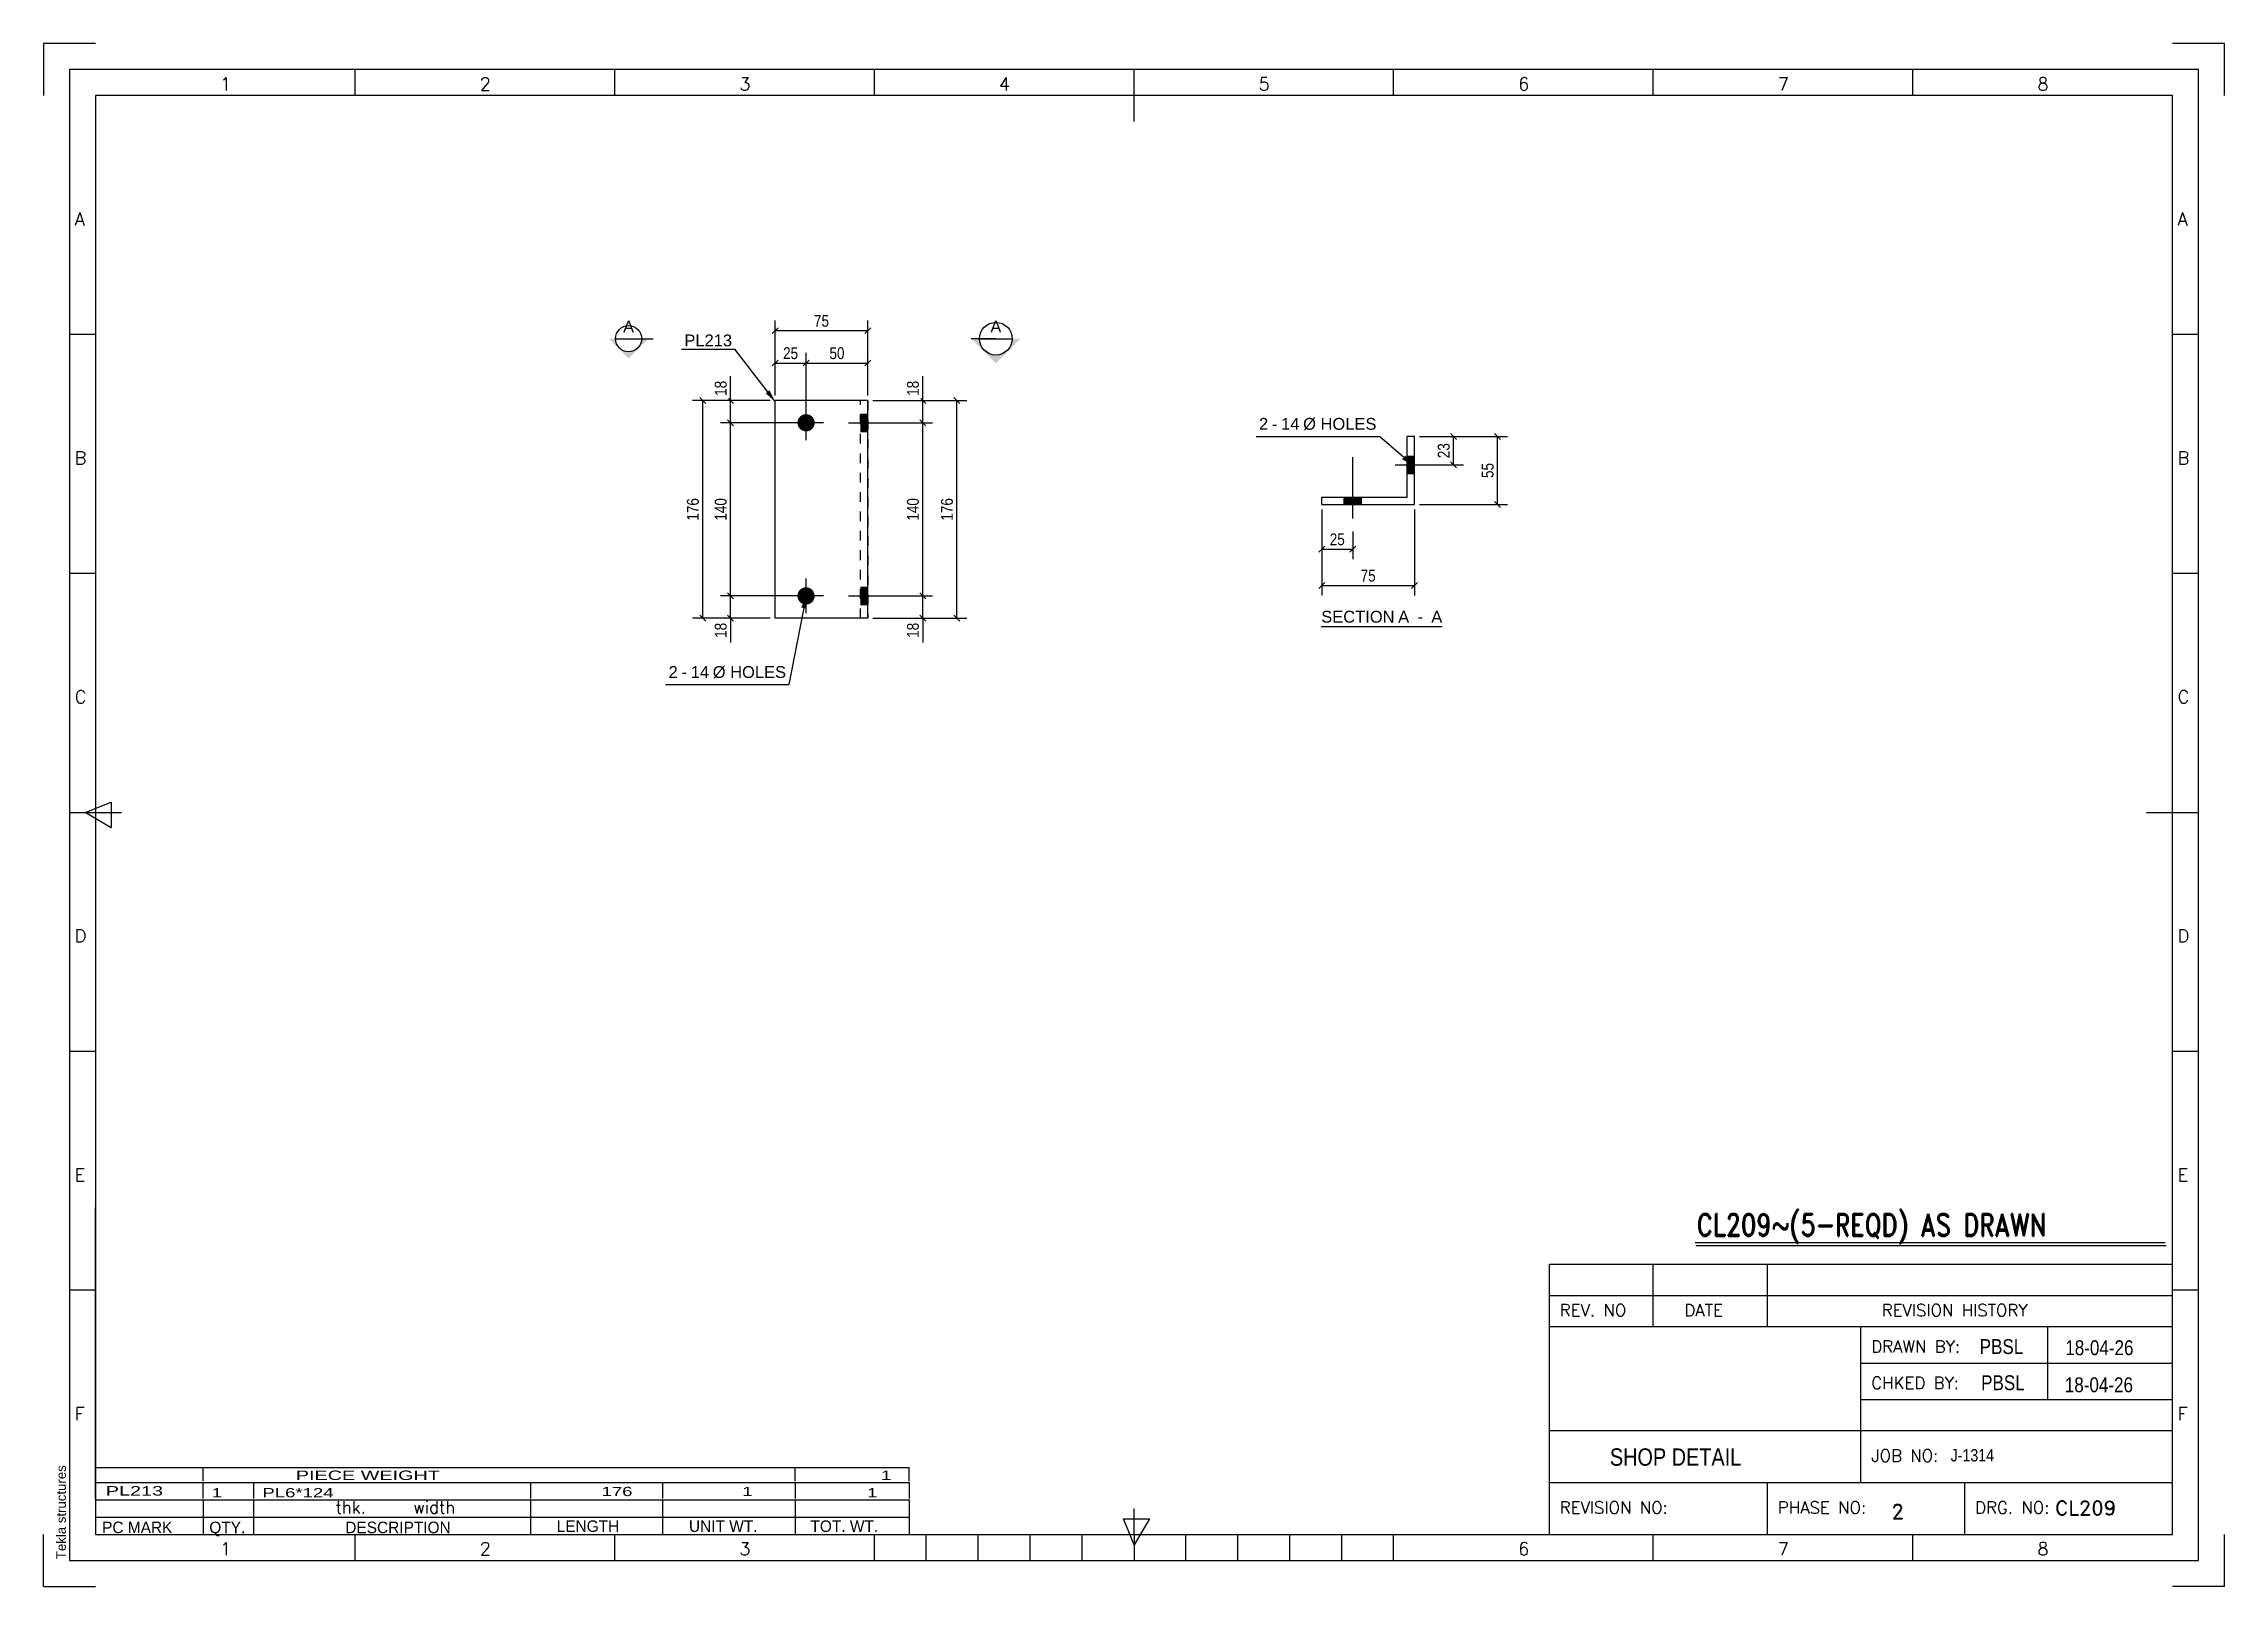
# Model space of a CAD drawing. Header units: millimetres. Extents: x -148 to 293, y -218 to 94.
import ezdxf

# ---------------------------------------------------------------- set-up
doc = ezdxf.new("R2010")
doc.units = ezdxf.units.MM
doc.linetypes.add('DXK_LINE_DOT2', pattern=[3.9198, 1.9599, -1.9599])
doc.styles.add('ari', font='', dxfattribs={"height": 0.2})
doc.styles.add('aria', font='', dxfattribs={"height": 0.2})
doc.styles.add('Arial', font='arial.ttf', dxfattribs={"height": 0.2})
doc.styles.add('Arial Narrow', font='ARIALN.TTF', dxfattribs={"height": 0.2})
doc.styles.add('RomanD', font='romand__.ttf', dxfattribs={"height": 0.2})
doc.styles.add('romand__', font='', dxfattribs={"height": 0.2})
doc.styles.add('RomanS', font='romans__.ttf', dxfattribs={"height": 0.2})
doc.styles.add('romans__', font='', dxfattribs={"height": 0.2})
doc.styles.get('ari').set_extended_font_data('ari')
doc.styles.get('aria').set_extended_font_data('aria')
doc.styles.get('romand__').set_extended_font_data('romand__')
doc.styles.get('romans__').set_extended_font_data('romans__')

msp = doc.modelspace()

# ---------------------------------------------------------------- hatches: boundary and pattern name
at = {"linetype": 'Continuous'}
for color, points in [(30, [(-1.13, 24.07), (0, 21.78), (-1.92, 23.46)]), (1, [(4.5, 17.5), (4.54, 17.86), (4.65, 18.21), (4.84, 18.53), (5.08, 18.8), (5.38, 19.02), (5.71, 19.16), (6.07, 19.24), (6.43, 19.24), (6.79, 19.16), (7.13, 19.02), (7.42, 18.8), (7.67, 18.53), (7.85, 18.21), (7.96, 17.86), (8, 17.5), (7.96, 17.14), (7.85, 16.79), (7.67, 16.47), (7.42, 16.2), (7.13, 15.98), (6.79, 15.84), (6.43, 15.76), (6.07, 15.76), (5.71, 15.84), (5.38, 15.98), (5.08, 16.2), (4.84, 16.47), (4.65, 16.79), (4.54, 17.14)]), (1, [(17.25, 19.25), (17.25, 15.75), (18.75, 15.75), (18.75, 19.25)]), (30, [(127.43, 10.86), (128.99, 8.85), (126.78, 10.11)]), (96, [(127.8, 10.73), (127.8, 7.23), (129.3, 7.23), (129.3, 10.73)]), (96, [(118.55, 2.48), (115.05, 2.48), (115.05, 0.98), (118.55, 0.98)]), (1, [(4.5, -17.5), (4.54, -17.14), (4.65, -16.79), (4.84, -16.47), (5.08, -16.2), (5.38, -15.98), (5.71, -15.84), (6.07, -15.76), (6.43, -15.76), (6.79, -15.84), (7.13, -15.98), (7.42, -16.2), (7.67, -16.47), (7.85, -16.79), (7.96, -17.14), (8, -17.5), (7.96, -17.86), (7.85, -18.21), (7.67, -18.53), (7.42, -18.8), (7.13, -19.02), (6.79, -19.16), (6.43, -19.24), (6.07, -19.24), (5.71, -19.16), (5.38, -19.02), (5.08, -18.8), (4.84, -18.53), (4.65, -18.21), (4.54, -17.86)]), (30, [(5.29, -19.86), (6.25, -17.5), (6.27, -20.05)]), (1, [(17.25, -15.75), (17.25, -19.25), (18.75, -19.25), (18.75, -15.75)])]:
    msp.add_hatch(color=color, dxfattribs=at).paths.add_polyline_path(points)

# ---------------------------------------------------------------- linework, layer by layer
at = {"color": 7, "linetype": 'Continuous'}
for p, q in [((-147.93, 94.14), (-147.93, 83.64)), ((-137.43, 94.14), (-147.93, 94.14)), ((293.07, 94.14), (282.57, 94.14)), ((293.07, 83.64), (293.07, 94.14)), ((-147.93, -217.71), (-147.93, -207.21)), ((293.07, -217.71), (293.07, -207.21)), ((-147.93, -217.71), (-137.43, -217.71)), ((293.07, -217.71), (282.57, -217.71))]:
    msp.add_line(p, q, dxfattribs=at)
at = {"color": 3, "linetype": 'Continuous'}
for p, q in [((287.82, 88.89), (-142.68, 88.89)), ((-142.68, 88.89), (-142.68, -212.46)), ((287.82, -212.46), (287.82, 88.89)), ((-142.68, -212.46), (287.82, -212.46))]:
    msp.add_line(p, q, dxfattribs=at)
at = {"color": 1, "linetype": 'Continuous'}
for p, q in [((-84.93, 83.64), (-84.93, 88.89)), ((-32.43, 83.64), (-32.43, 88.89)), ((20.07, 83.64), (20.07, 88.89)), ((72.57, 78.39), (72.57, 88.89)), ((125.07, 83.64), (125.07, 88.89)), ((177.57, 83.64), (177.57, 88.89)), ((230.07, 83.64), (230.07, 88.89)), ((282.57, 83.64), (-137.43, 83.64)), ((-137.43, 83.64), (-137.43, -207.21)), ((282.57, -207.21), (282.57, 83.64)), ((-137.43, 35.34), (-142.68, 35.34)), ((287.82, 35.34), (282.57, 35.34)), ((6.25, 14), (6.25, 21)), ((17.25, 19.25), (18.75, 19.25)), ((9.75, 17.5), (2.75, 17.5)), ((14.85, 17.5), (27.25, 17.5)), ((17.25, 15.75), (18.75, 15.75)), ((-137.43, -12.96), (-142.68, -12.96)), ((287.82, -12.96), (282.57, -12.96)), ((9.75, -17.5), (2.75, -17.5)), ((6.25, -21), (6.25, -14)), ((14.85, -17.5), (27.25, -17.5)), ((17.25, -15.75), (18.75, -15.75)), ((17.25, -19.25), (18.75, -19.25)), ((-142.68, -61.26), (-132.18, -61.26)), ((-139.53, -61.26), (-134.28, -59.16)), ((-134.28, -64.41), (-139.53, -61.26)), ((-134.28, -59.16), (-134.28, -64.41)), ((277.32, -61.26), (287.82, -61.26)), ((-137.43, -109.56), (-142.68, -109.56)), ((287.82, -109.56), (282.57, -109.56)), ((156.57, -207.21), (156.57, -152.61)), ((156.57, -152.61), (282.57, -152.61)), ((177.57, -165.21), (177.57, -152.61)), ((200.67, -165.21), (200.67, -152.61)), ((-137.43, -157.86), (-142.68, -157.86)), ((287.82, -157.86), (282.57, -157.86)), ((156.57, -158.91), (282.57, -158.91)), ((156.57, -165.21), (282.57, -165.21)), ((219.57, -186.21), (219.57, -165.21)), ((257.37, -179.91), (257.37, -165.21)), ((219.57, -172.56), (282.57, -172.56)), ((219.57, -179.91), (282.57, -179.91)), ((156.57, -186.21), (282.57, -186.21)), ((219.57, -196.71), (219.57, -186.21)), ((156.57, -196.71), (282.57, -196.71)), ((200.67, -207.21), (200.67, -196.71)), ((240.57, -207.21), (240.57, -196.71)), ((72.57, -207.21), (72.57, -201.96)), ((-137.43, -207.21), (282.57, -207.21)), ((-84.93, -212.46), (-84.93, -207.21)), ((-32.43, -212.46), (-32.43, -207.21)), ((20.07, -212.46), (20.07, -207.21)), ((30.57, -212.46), (30.57, -207.21)), ((41.07, -212.46), (41.07, -207.21)), ((51.57, -212.46), (51.57, -207.21)), ((62.07, -212.46), (62.07, -207.21)), ((70.47, -204.06), (75.72, -204.06)), ((72.57, -209.31), (70.47, -204.06)), ((75.72, -204.06), (72.57, -209.31)), ((72.57, -207.21), (72.57, -212.46)), ((83.07, -212.46), (83.07, -207.21)), ((93.57, -212.46), (93.57, -207.21)), ((104.07, -212.46), (104.07, -207.21)), ((114.57, -212.46), (114.57, -207.21)), ((125.07, -212.46), (125.07, -207.21)), ((177.57, -212.46), (177.57, -207.21)), ((230.07, -212.46), (230.07, -207.21)), ((20.07, -212.46), (125.07, -212.46))]:
    msp.add_line(p, q, dxfattribs=at)
at = {"color": 4, "linetype": 'Continuous'}
for p, q in [((0.6, 36.72), (-0.6, 35.52)), ((0, 23), (0, 38.17)), ((0, 36.12), (18.75, 36.12)), ((18.15, 35.52), (19.35, 36.72)), ((18.75, 23), (18.75, 38.17)), ((0, 23), (0, 31.63)), ((6.25, 18.5), (6.25, 31.63)), ((18.75, 23), (18.75, 31.63)), ((0.6, 30.18), (-0.6, 28.98)), ((0, 29.58), (6.25, 29.58)), ((5.65, 28.98), (6.85, 30.18)), ((18.15, 28.98), (19.35, 30.18)), ((-9.62, 22.6), (-8.42, 21.4)), ((29.25, 22.6), (30.45, 21.4)), ((37.33, 21.4), (36.13, 22.6)), ((-1, 22), (-11.07, 22)), ((-8.42, 16.9), (-9.62, 18.1)), ((-8.42, 16.9), (-9.62, 18.1)), ((-9.02, 17.5), (-9.02, 22)), ((19.75, 22), (31.85, 22)), ((30.45, 16.9), (29.25, 18.1)), ((30.45, 16.9), (29.25, 18.1)), ((29.85, 17.5), (29.85, 22)), ((36.73, -22), (36.73, 22)), ((5.25, 17.5), (-11.07, 17.5)), ((5.25, 17.5), (-11.07, 17.5)), ((-9.02, -17.5), (-9.02, 17.5)), ((19.75, 17.5), (31.85, 17.5)), ((19.75, 17.5), (31.85, 17.5)), ((29.85, -17.5), (29.85, 17.5)), ((130.3, 14.73), (139.19, 14.73)), ((137.79, 14.13), (136.59, 15.33)), ((137.19, 8.98), (137.19, 14.73)), ((146.68, 14.13), (145.48, 15.33)), ((146.08, 0.98), (146.08, 14.73)), ((130.3, 8.98), (139.19, 8.98)), ((136.59, 9.58), (137.79, 8.38)), ((130.3, 0.98), (148.08, 0.98)), ((145.48, 1.58), (146.68, 0.38)), ((110.55, -0.02), (110.55, -17.4)), ((110.55, -0.02), (110.55, -10.05)), ((129.3, -0.02), (129.3, -17.4)), ((111.15, -7.45), (109.95, -8.65)), ((110.55, -8.05), (116.8, -8.05)), ((116.2, -8.65), (117.4, -7.45)), ((5.25, -17.5), (-11.07, -17.5)), ((5.25, -17.5), (-11.07, -17.5)), ((-9.62, -16.9), (-8.42, -18.1)), ((-9.62, -16.9), (-8.42, -18.1)), ((-9.02, -22), (-9.02, -17.5)), ((19.75, -17.5), (31.85, -17.5)), ((19.75, -17.5), (31.85, -17.5)), ((29.25, -16.9), (30.45, -18.1)), ((29.25, -16.9), (30.45, -18.1)), ((29.85, -22), (29.85, -17.5)), ((111.15, -14.8), (109.95, -16)), ((110.55, -15.4), (129.3, -15.4)), ((128.7, -16), (129.9, -14.8)), ((-1, -22), (-11.07, -22)), ((-8.42, -22.6), (-9.62, -21.4)), ((19.75, -22), (31.85, -22)), ((30.45, -22.6), (29.25, -21.4)), ((36.13, -21.4), (37.33, -22.6)), ((186.07, -148.21), (281.07, -148.21)), ((186.28, -148.83), (281.28, -148.83))]:
    msp.add_line(p, q, dxfattribs=at)
at = {"color": 2, "linetype": 'Continuous'}
for p, q in [((18.75, 22), (0, 22)), ((0, -22), (0, 22)), ((18.75, 22), (18.75, 22)), ((18.75, -22), (18.75, 22)), ((129.3, 14.73), (127.8, 14.73)), ((127.8, 2.48), (127.8, 14.73)), ((129.3, 0.98), (129.3, 14.73)), ((110.55, 0.98), (110.55, 2.48)), ((110.55, 2.48), (127.8, 2.48)), ((110.55, 0.98), (129.3, 0.98)), ((18.75, -22), (0, -22)), ((18.75, -22), (18.75, -22))]:
    msp.add_line(p, q, dxfattribs=at)
at = {"color": 7, "linetype": 'DXK_LINE_DOT2'}
for p, q in [((17.25, 22), (17.25, 22)), ((17.25, -22), (17.25, 22)), ((17.25, -22), (17.25, 22)), ((18.75, 22), (18.75, -22)), ((17.25, -22), (17.25, -22))]:
    msp.add_line(p, q, dxfattribs=at)
at = {"color": 96, "linetype": 'Continuous'}
for p, q in [((116.8, -1.87), (116.8, 10.53)), ((125.4, 8.98), (137.8, 8.98)), ((127.8, 10.73), (129.3, 10.73)), ((127.8, 7.23), (129.3, 7.23)), ((115.05, 0.98), (115.05, 2.48)), ((118.55, 0.98), (118.55, 2.48))]:
    msp.add_line(p, q, dxfattribs=at)
at = {"color": 30, "linetype": 'Continuous'}
msp.add_line((110.43, -23.65), (134.9, -23.65), dxfattribs=at)
at = {"color": 5, "linetype": 'Continuous'}
for p, q in [((-137.43, -137.91), (-137.43, -141.06)), ((-137.43, -144.21), (-137.43, -141.06)), ((-137.43, -148.41), (-137.43, -144.21)), ((-137.43, -151.56), (-137.43, -148.41)), ((-137.43, -155.76), (-137.43, -151.56)), ((-137.43, -158.91), (-137.43, -155.76)), ((-137.43, -163.11), (-137.43, -158.91)), ((-137.43, -166.26), (-137.43, -163.11)), ((-137.43, -170.46), (-137.43, -166.26)), ((-137.43, -173.61), (-137.43, -170.46)), ((-137.43, -177.81), (-137.43, -173.61)), ((-137.43, -180.96), (-137.43, -177.81)), ((-137.43, -185.16), (-137.43, -180.96)), ((-137.43, -188.31), (-137.43, -185.16)), ((-137.43, -192.51), (-137.43, -188.31)), ((-137.43, -195.66), (-137.43, -192.51)), ((-137.43, -193.71), (-137.43, -196.46)), ((-137.43, -193.71), (27.07, -193.71)), ((-115.68, -196.46), (-115.68, -193.71)), ((4.07, -196.46), (4.07, -193.71)), ((27.07, -196.46), (27.07, -193.71)), ((-137.43, -199.86), (-137.43, -195.66)), ((-137.43, -199.96), (-137.43, -196.71)), ((-137.43, -196.71), (27.07, -196.71)), ((-115.68, -199.96), (-115.68, -196.71)), ((-105.43, -199.96), (-105.43, -196.71)), ((-49.43, -199.96), (-49.43, -196.71)), ((-22.68, -199.96), (-22.68, -196.71)), ((4.07, -196.71), (4.07, -199.96)), ((27.07, -196.71), (27.07, -199.96)), ((-137.43, -199.86), (-137.43, -207.21)), ((-137.43, -200.21), (27.07, -200.21)), ((-137.43, -200.21), (-137.43, -207.21)), ((-115.68, -200.21), (-115.68, -207.21)), ((-105.43, -207.21), (-105.43, -200.21)), ((-49.43, -207.21), (-49.43, -200.21)), ((-22.68, -207.21), (-22.68, -200.21)), ((4.07, -200.21), (4.07, -207.21)), ((27.07, -200.21), (27.07, -207.21)), ((-137.43, -203.71), (27.07, -203.71)), ((-137.43, -207.21), (27.07, -207.21)), ((-137.43, -207.21), (35.82, -207.21))]:
    msp.add_line(p, q, dxfattribs=at)

# ---------------------------------------------------------------- texts
at = {"color": 1, "linetype": 'Continuous'}
for s, height, style, p in [('1', 2.6, 'RomanS', (-112.23, 84.69)), ('2', 2.6, 'RomanS', (-59.73, 84.69)), ('3', 2.6, 'RomanS', (-7.23, 84.69)), ('4', 2.6, 'RomanS', (45.27, 84.69)), ('5', 2.6, 'RomanS', (97.77, 84.69)), ('6', 2.6, 'RomanS', (150.27, 84.69)), ('7', 2.6, 'RomanS', (202.77, 84.69)), ('8', 2.6, 'RomanS', (255.27, 84.69)), ('A', 2.6, 'RomanS', (-141.63, 57.39)), ('A', 2.6, 'RomanS', (283.62, 57.39)), ('B', 2.6, 'RomanS', (-141.63, 9.09)), ('B', 2.6, 'RomanS', (283.62, 9.09)), ('C', 2.6, 'RomanS', (-141.63, -39.21)), ('C', 2.6, 'RomanS', (283.62, -39.21)), ('D', 2.6, 'RomanS', (-141.63, -87.51)), ('D', 2.6, 'RomanS', (283.62, -87.51)), ('E', 2.6, 'RomanS', (-141.63, -135.81)), ('E', 2.6, 'RomanS', (283.62, -135.81)), ('F', 2.6, 'RomanS', (-141.63, -184.11)), ('F', 2.6, 'RomanS', (283.62, -184.11)), ('thk.', 2.477, 'RomanS', (-88.93, -202.96)), ('width', 2.477, 'RomanS', (-73.18, -202.96)), ('PC MARK', 2.333, 'ari', (-136.1, -206.95)), ('QTY.', 2.333, 'ari', (-114.43, -206.96)), ('DESCRIPTION', 2.3333, 'ari', (-86.93, -206.96)), ('LENGTH', 2.333, 'ari', (-44.18, -206.71)), ('UNIT WT.', 2.333, 'ari', (-17.43, -206.71)), ('TOT. WT.', 2.333, 'ari', (7.14, -206.71)), ('1', 2.6, 'RomanS', (-112.23, -211.41)), ('2', 2.6, 'RomanS', (-59.73, -211.41)), ('3', 2.6, 'RomanS', (-7.23, -211.41)), ('6', 2.6, 'RomanS', (150.27, -211.41)), ('7', 2.6, 'RomanS', (202.77, -211.41)), ('8', 2.6, 'RomanS', (255.27, -211.41))]:
    msp.add_text(s, height=height, dxfattribs=dict(at, style=style)).set_placement(p)
at = {"color": 3, "style": 'RomanD', "width": 0.8}
msp.add_text('CL209~(5-REQD) AS DRAWN', height=4.5059, dxfattribs=at).set_placement((186.36, -146.89))
at = {"color": 4, "linetype": 'Continuous', "style": 'romans__'}
for s, p in [('REV. NO', (158.67, -163.11)), ('DATE', (183.87, -163.11)), ('REVISION HISTORY', (223.77, -163.11)), ('DRAWN BY:', (221.67, -170.46)), ('CHKED BY:', (221.67, -177.81)), ('JOB NO:', (221.67, -192.51)), ('REVISION NO:', (158.67, -203.01)), ('PHASE NO:', (202.77, -203.01)), ('DRG. NO:', (242.67, -203.01))]:
    msp.add_text(s, height=2.45, dxfattribs=at).set_placement(p)
at = {"color": 3, "linetype": 'Continuous'}
for s, height, style, p in [('PBSL', 3.006, 'Arial Narrow', (243.59, -170.74)), ('18-04-26', 3.006, 'Arial Narrow', (260.9, -170.97)), ('PBSL', 3.006, 'Arial Narrow', (243.88, -178.05)), ('18-04-26', 3.006, 'Arial Narrow', (260.8, -178.47)), ('SHOP DETAIL', 3.5075, 'Arial Narrow', (168.8, -193.32)), ('J-1314', 2.505, 'Arial Narrow', (237.71, -192.46)), ('2', 2.94, 'romand__', (225.75, -204.06)), ('CL209', 2.94, 'romand__', (258.84, -203.34))]:
    msp.add_text(s, height=height, dxfattribs=dict(at, style=style)).set_placement(p)
at = {"color": 174, "style": 'Arial'}
msp.add_text('Tekla structures', height=1.9102, rotation=90, dxfattribs=at).set_placement((-143.43, -212.21))
at = {"color": 4, "linetype": 'Continuous', "width": 1.5}
for s, height, style, p in [('PL213', 1.91, 'Arial', (-135.35, -199.35)), ('1', 1.87, 'aria', (-113.93, -199.71)), ('PL6*124', 1.867, 'ari', (-103.68, -199.71)), ('176', 1.867, 'ari', (-35.1, -199.46)), ('1', 1.87, 'ari', (-6.65, -199.46)), ('1', 1.87, 'ari', (18.6, -199.71))]:
    msp.add_text(s, height=height, dxfattribs=dict(at, style=style)).set_placement(p)
at = {"color": 1, "linetype": 'Continuous', "style": 'Arial', "width": 1.5}
for s, height, p in [('PIECE WEIGHT', 1.9102, (-96.93, -196.21)), ('1', 1.91, (21.35, -196.21))]:
    msp.add_text(s, height=height, dxfattribs=at).set_placement(p)

# ---------------------------------------------------------------- wipeouts: each hides what was drawn before it
at = {"color": 0, "linetype": 'Continuous'}
for points in [[(-28.53, 35.75), (-28.53, 38.25), (-30.75, 38.25), (-30.75, 35.75)], [(45.74, 35.75), (45.74, 38.25), (43.52, 38.25), (43.52, 35.75)]]:
    msp.add_wipeout(points, dxfattribs=at)
at = {"color": 0}
for points in [[(-8.73, 32.96), (-8.73, 35.46), (-18.36, 35.46), (-18.36, 32.96)], [(99.71, 16.09), (99.71, 18.59), (97.85, 18.59), (97.85, 16.09)], [(-19.69, -34.08), (-19.69, -31.58), (-21.54, -31.58), (-21.54, -34.08)]]:
    msp.add_wipeout(points, dxfattribs=at)

# ---------------------------------------------------------------- next in the draw order: hatches: boundary and pattern name
at = {"linetype": 'Continuous'}
for points in [[(-33.64, 34.5), (-32.28, 34.5, 0.403684), (-29.64, 31.86, 0.410244), (-27, 34.5), (-25.64, 34.5, 0.000008), (-29.64, 30.5)], [(39.63, 34.5), (41.33, 34.5, 0.403684), (44.63, 31.2, 0.410244), (47.93, 34.5), (49.63, 34.5, 0.000008), (44.63, 29.5)]]:
    msp.add_hatch(color=5, dxfattribs=at).paths.add_polyline_path(points)

# ---------------------------------------------------------------- next in the draw order: linework, layer by layer
at = {"color": 5, "linetype": 'Continuous'}
for p, q in [((-32.24, 34.5), (-27.04, 34.5)), ((-29.64, 34.5), (-24.64, 34.5)), ((-29.64, 34.5), (-29.64, 34.5)), ((44.63, 34.5), (39.63, 34.5)), ((41.38, 34.5), (47.88, 34.5)), ((44.63, 34.5), (44.63, 34.5))]:
    msp.add_line(p, q, dxfattribs=at)
at = {"color": 30, "linetype": 'Continuous'}
msp.add_line((-18.96, 32.36), (-8.13, 32.36), dxfattribs=at)
at = {"color": 5, "linetype": 'Continuous'}
for centre, radius in [((-29.64, 34.5), 2.64), ((44.63, 34.5), 3.3)]:
    msp.add_circle(centre, radius, dxfattribs=at)

# ---------------------------------------------------------------- next in the draw order: texts
at = {"color": 5, "linetype": 'Continuous', "style": 'Arial'}
for p in [(-30.75, 35.75), (43.52, 35.75)]:
    msp.add_text('A', height=2.39, dxfattribs=at).set_placement(p)
at = {"color": 3, "style": 'Arial'}
msp.add_text('PL213', height=2.388, dxfattribs=at).set_placement((-18.36, 32.96))

# ---------------------------------------------------------------- next in the draw order: wipeouts: each hides what was drawn before it
at = {"color": 0, "linetype": 'Continuous'}
for points in [[(11.4, 36.42), (11.4, 39.92), (7.35, 39.92), (7.35, 36.42)], [(5.15, 29.88), (5.15, 33.38), (1.1, 33.38), (1.1, 29.88)], [(-9.32, 26.48), (-12.82, 26.48), (-12.82, 22.44), (-9.32, 22.44)], [(29.55, 26.48), (26.05, 26.48), (26.05, 22.44), (29.55, 22.44)], [(136.89, 13.88), (133.39, 13.88), (133.39, 9.83), (136.89, 9.83)], [(145.78, 9.88), (142.28, 9.88), (142.28, 5.83), (145.78, 5.83)], [(-9.32, 2.79), (-12.82, 2.79), (-12.82, -2.79), (-9.32, -2.79)], [(29.55, 2.79), (26.05, 2.79), (26.05, -2.79), (29.55, -2.79)], [(36.43, 2.79), (32.93, 2.79), (32.93, -2.79), (36.43, -2.79)], [(121.95, -15.1), (121.95, -11.6), (117.9, -11.6), (117.9, -15.1)], [(125.24, -22.9), (125.24, -20.4), (110.43, -20.4), (110.43, -22.9)], [(-9.32, -22.44), (-12.82, -22.44), (-12.82, -26.48), (-9.32, -26.48)], [(29.55, -22.44), (26.05, -22.44), (26.05, -26.48), (29.55, -26.48)]]:
    msp.add_wipeout(points, dxfattribs=at)
at = {"color": 0}
for points in [[(101.57, 16.09), (101.57, 18.59), (100.46, 18.59), (100.46, 16.09)], [(-17.83, -34.08), (-17.83, -31.58), (-18.94, -31.58), (-18.94, -34.08)]]:
    msp.add_wipeout(points, dxfattribs=at)

# ---------------------------------------------------------------- next in the draw order: linework, layer by layer
at = {"color": 30, "linetype": 'Continuous'}
msp.add_line((0, 21.78), (-8.13, 32.36), dxfattribs=at)
at = {"color": 4, "linetype": 'Continuous'}
for p, q in [((6.25, 18.5), (6.25, 31.63)), ((-9.02, 22), (-9.02, 26.92)), ((-9.02, 22), (-9.02, 26.92)), ((6.85, 30.18), (5.65, 28.98)), ((6.25, 29.58), (18.75, 29.58)), ((29.85, 22), (29.85, 26.92)), ((29.85, 22), (29.85, 26.92)), ((-14.05, 21.4), (-15.25, 22.6)), ((-1, 22), (-16.7, 22)), ((-14.65, -22), (-14.65, 22)), ((19.75, 22), (38.73, 22)), ((130.3, 14.73), (148.08, 14.73)), ((116.8, -4.5), (116.8, -10.05)), ((-1, -22), (-16.7, -22)), ((-15.25, -21.4), (-14.05, -22.6)), ((-9.02, -22), (-9.02, -26.92)), ((-9.02, -22), (-9.02, -26.92)), ((19.75, -22), (38.73, -22)), ((29.85, -22), (29.85, -26.92)), ((29.85, -22), (29.85, -26.92))]:
    msp.add_line(p, q, dxfattribs=at)

# ---------------------------------------------------------------- next in the draw order: texts
at = {"color": 7, "linetype": 'Continuous', "style": 'Arial Narrow'}
for s, p in [('75', (7.85, 36.92)), ('25', (1.6, 30.38)), ('75', (118.4, -14.6))]:
    msp.add_text(s, height=2.386, dxfattribs=at).set_placement(p)
for s, rotation, p in [('18', 90.0002, (-9.82, 22.94)), ('18', 90.0002, (29.05, 22.94)), ('23', 90.0059, (136.39, 10.33)), ('55', 90.0002, (145.28, 6.33)), ('140', 90.0002, (-9.82, -2.29)), ('140', 90.0002, (29.05, -2.29)), ('176', 90.0002, (35.93, -2.29)), ('18', 90.0002, (-9.82, -25.98)), ('18', 90.0002, (29.05, -25.98))]:
    msp.add_text(s, height=2.386, rotation=rotation, dxfattribs=at).set_placement(p)
at = {"color": 3, "style": 'Arial'}
for p in [(97.85, 16.09), (-21.54, -34.08)]:
    msp.add_text('2', height=2.39, dxfattribs=at).set_placement(p)

# ---------------------------------------------------------------- next in the draw order: wipeouts: each hides what was drawn before it
at = {"color": 0}
for points in [[(106.02, 16.09), (106.02, 18.59), (102.32, 18.59), (102.32, 16.09)], [(-13.37, -34.08), (-13.37, -31.58), (-17.08, -31.58), (-17.08, -34.08)]]:
    msp.add_wipeout(points, dxfattribs=at)
at = {"color": 0, "linetype": 'Continuous'}
msp.add_wipeout([(128.22, -22.9), (128.22, -20.4), (125.99, -20.4), (125.99, -22.9)], dxfattribs=at)

# ---------------------------------------------------------------- next in the draw order: texts
at = {"color": 3, "style": 'Arial'}
for p in [(100.46, 16.09), (-18.94, -34.08)]:
    msp.add_text('-', height=2.39, dxfattribs=at).set_placement(p)
at = {"color": 3, "linetype": 'Continuous', "style": 'Arial'}
msp.add_text('SECTION', height=2.388, dxfattribs=at).set_placement((110.43, -22.9))

# ---------------------------------------------------------------- next in the draw order: wipeouts: each hides what was drawn before it
at = {"color": 0, "linetype": 'Continuous'}
for points in [[(14.53, 29.88), (14.53, 33.38), (10.48, 33.38), (10.48, 29.88)], [(-14.95, 2.79), (-18.45, 2.79), (-18.45, -2.79), (-14.95, -2.79)], [(115.69, -7.75), (115.69, -4.25), (111.65, -4.25), (111.65, -7.75)], [(131.93, -22.9), (131.93, -20.4), (128.97, -20.4), (128.97, -22.9)]]:
    msp.add_wipeout(points, dxfattribs=at)
at = {"color": 0}
for points in [[(121.59, 16.09), (121.59, 18.59), (106.77, 18.59), (106.77, 16.09)], [(2.19, -34.08), (2.19, -31.58), (-12.62, -31.58), (-12.62, -34.08)]]:
    msp.add_wipeout(points, dxfattribs=at)

# ---------------------------------------------------------------- next in the draw order: linework, layer by layer
at = {"color": 30, "linetype": 'Continuous'}
for p, q in [((97.25, 14.74), (122.19, 14.74)), ((128.99, 8.85), (122.19, 14.74)), ((6.25, -17.5), (2.79, -35.43)), ((-22.14, -35.43), (2.79, -35.43))]:
    msp.add_line(p, q, dxfattribs=at)

# ---------------------------------------------------------------- next in the draw order: texts
at = {"color": 7, "linetype": 'Continuous', "style": 'Arial Narrow'}
for s, p in [('50', (10.98, 30.38)), ('25', (112.15, -7.25))]:
    msp.add_text(s, height=2.386, dxfattribs=at).set_placement(p)
at = {"color": 3, "style": 'Arial'}
for s, p in [('14', (102.32, 16.09)), ('Ø HOLES', (106.77, 16.09)), ('14', (-17.08, -34.08)), ('Ø HOLES', (-12.62, -34.08))]:
    msp.add_text(s, height=2.388, dxfattribs=at).set_placement(p)
at = {"color": 7, "linetype": 'Continuous', "style": 'Arial Narrow'}
msp.add_text('176', height=2.386, rotation=90.0002, dxfattribs=at).set_placement((-15.45, -2.29))
at = {"color": 3, "linetype": 'Continuous', "style": 'Arial'}
msp.add_text('A', height=2.39, dxfattribs=at).set_placement((125.99, -22.9))

# ---------------------------------------------------------------- next in the draw order: wipeouts: each hides what was drawn before it
at = {"color": 0, "linetype": 'Continuous'}
msp.add_wipeout([(134.9, -22.9), (134.9, -20.4), (132.68, -20.4), (132.68, -22.9)], dxfattribs=at)

# ---------------------------------------------------------------- next in the draw order: texts
at = {"color": 3, "linetype": 'Continuous', "style": 'Arial'}
for s, height, p in [(' - ', 2.388, (128.97, -22.9)), ('A', 2.39, (132.68, -22.9))]:
    msp.add_text(s, height=height, dxfattribs=at).set_placement(p)

doc.saveas('drawing.dxf')
